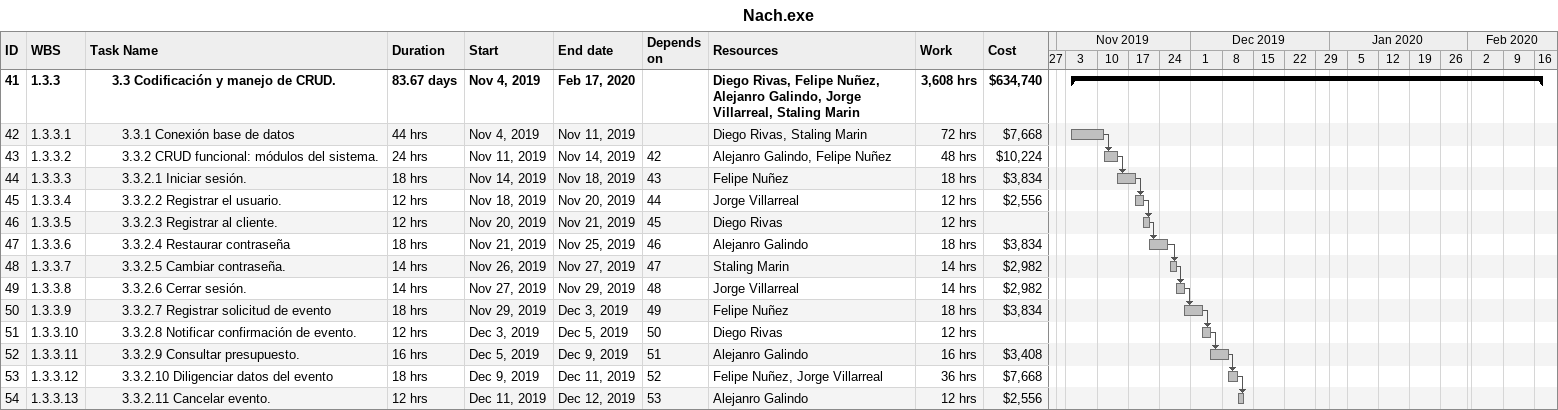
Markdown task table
Nach.exe

| ID | WBS | Task | Duration | Start | Finish | Predecessors | Resources | Work (h) | Cost ($) |
|---|---|---|---|---|---|---|---|---|---|
| 41 | 1.3.3 | **3.3 Codificación y manejo de CRUD.** | 83.67d | 2019-11-04 | 2020-02-17 |  | Diego Rivas, Felipe Nuñez, Alejanro Galindo, Jorge Villarreal, Staling Marin | 3608 | 634740 |
| 42 | 1.3.3.1 | 3.3.1 Conexión base de datos | 44h | 2019-11-04 | 2019-11-11 |  | Diego Rivas, Staling Marin | 72 | 7668 |
| 43 | 1.3.3.2 | 3.3.2 CRUD funcional: módulos del sistema. | 24h | 2019-11-11 | 2019-11-14 | 42 | Alejanro Galindo, Felipe Nuñez | 48 | 10224 |
| 44 | 1.3.3.3 | 3.3.2.1 Iniciar sesión. | 18h | 2019-11-14 | 2019-11-18 | 43 | Felipe Nuñez | 18 | 3834 |
| 45 | 1.3.3.4 | 3.3.2.2 Registrar el usuario. | 12h | 2019-11-18 | 2019-11-20 | 44 | Jorge Villarreal | 12 | 2556 |
| 46 | 1.3.3.5 | 3.3.2.3 Registrar al cliente. | 12h | 2019-11-20 | 2019-11-21 | 45 | Diego Rivas | 12 |  |
| 47 | 1.3.3.6 | 3.3.2.4 Restaurar contraseña | 18h | 2019-11-21 | 2019-11-25 | 46 | Alejanro Galindo | 18 | 3834 |
| 48 | 1.3.3.7 | 3.3.2.5 Cambiar contraseña. | 14h | 2019-11-26 | 2019-11-27 | 47 | Staling Marin | 14 | 2982 |
| 49 | 1.3.3.8 | 3.3.2.6 Cerrar sesión. | 14h | 2019-11-27 | 2019-11-29 | 48 | Jorge Villarreal | 14 | 2982 |
| 50 | 1.3.3.9 | 3.3.2.7 Registrar solicitud de evento | 18h | 2019-11-29 | 2019-12-03 | 49 | Felipe Nuñez | 18 | 3834 |
| 51 | 1.3.3.10 | 3.3.2.8 Notificar confirmación de evento. | 12h | 2019-12-03 | 2019-12-05 | 50 | Diego Rivas | 12 |  |
| 52 | 1.3.3.11 | 3.3.2.9 Consultar presupuesto. | 16h | 2019-12-05 | 2019-12-09 | 51 | Alejanro Galindo | 16 | 3408 |
| 53 | 1.3.3.12 | 3.3.2.10 Diligenciar datos del evento | 18h | 2019-12-09 | 2019-12-11 | 52 | Felipe Nuñez, Jorge Villarreal | 36 | 7668 |
| 54 | 1.3.3.13 | 3.3.2.11 Cancelar evento. | 12h | 2019-12-11 | 2019-12-12 | 53 | Alejanro Galindo | 12 | 2556 |
